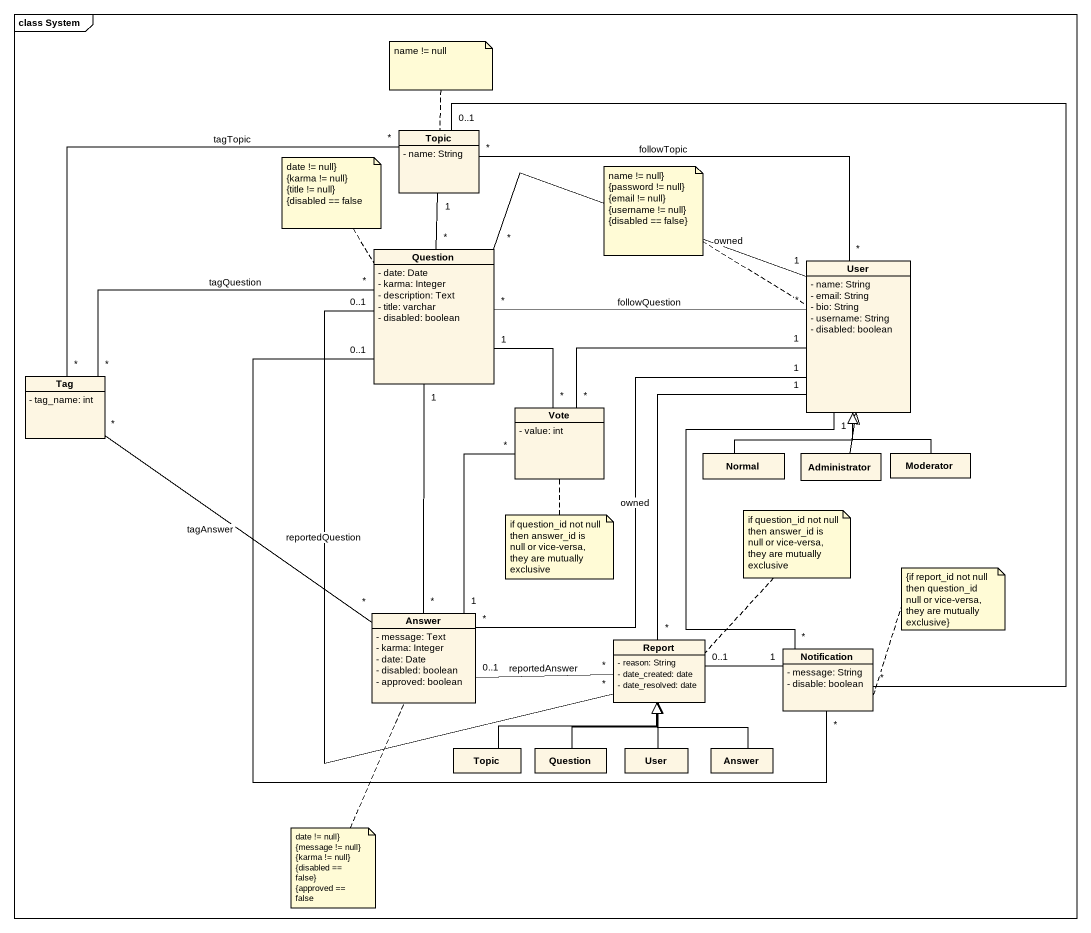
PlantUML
@startuml
mainframe class System
hide circle
hide empty members
skinparam classAttributeIconSize 0
class Topic {
  - name: String
}
class Question {
  - date: Date
  - karma: Integer
  - description: Text
  - title: varchar
  - disabled: boolean
}
class User {
  - name: String
  - email: String
  - bio: String
  - username: String
  - disabled: boolean
}
class Tag {
  - tag_name: int
}
class Vote {
  - value: int
}
class Normal
class Administrator
class Moderator
class Answer {
  - message: Text
  - karma: Integer
  - date: Date
  - disabled: boolean
  - approved: boolean
}
class Report {
  - reason: String
  - date_created: date
  - date_resolved: date
}
class Notification {
  - message: String
  - disable: boolean
}
class "Topic" as Topic_2
class "Question" as Question_2
class "User" as User_2
class "Answer" as Answer_2
Topic "*" -right- "*" User : followTopic
Question "*" -up- "1" Topic
Question "*" -right- "*" User : followQuestion
Question "*" -right- "1" User : owned
Question "0..1" -- "*" Report : reportedQuestion
Question "0..1" -- "*" Notification
User "1" -- "*" Notification
Tag "*" -up- "*" Topic : tagTopic
Tag "*" -right- "*" Question : tagQuestion
Tag "*" -- "*" Answer : tagAnswer
Vote "*" -up- "1" Question
Vote "*" -right- "1" User
Vote "*" -- "1" Answer
Normal -up-|> User
Administrator -up-|> User
Moderator -up-|> User
Answer "*" -up- "1" Question
Answer "*" -up- "1" User : owned
Answer "0..1" -right- "*" Report : reportedAnswer
Report "*" -up- "1" User
Report "0..1" -right- "1" Notification
Notification "*" -up- "0..1" Topic
Topic_2 -right-|> Report
Question_2 -up-|> Report
User_2 -up-|> Report
Answer_2 -up-|> Report
note top of Topic : name != null
note top of Question
  date != null}
  {karma != null}
  {title != null}
  {disabled == false
end note
note top of User
  name != null}
  {password != null}
  {email != null}
  {username != null}
  {disabled == false}
end note
note bottom of Vote : if question_id not null then answer_id is null or vice-versa, they are mutually exclusive
note top of Report : if question_id not null then answer_id is null or vice-versa, they are mutually exclusive
note top of Notification : {if report_id not null then question_id null or vice-versa, they are mutually exclusive}
note bottom of Answer
  date != null}
  {message != null}
  {karma != null}
  {disabled == false}
  {approved == false
end note
@enduml
